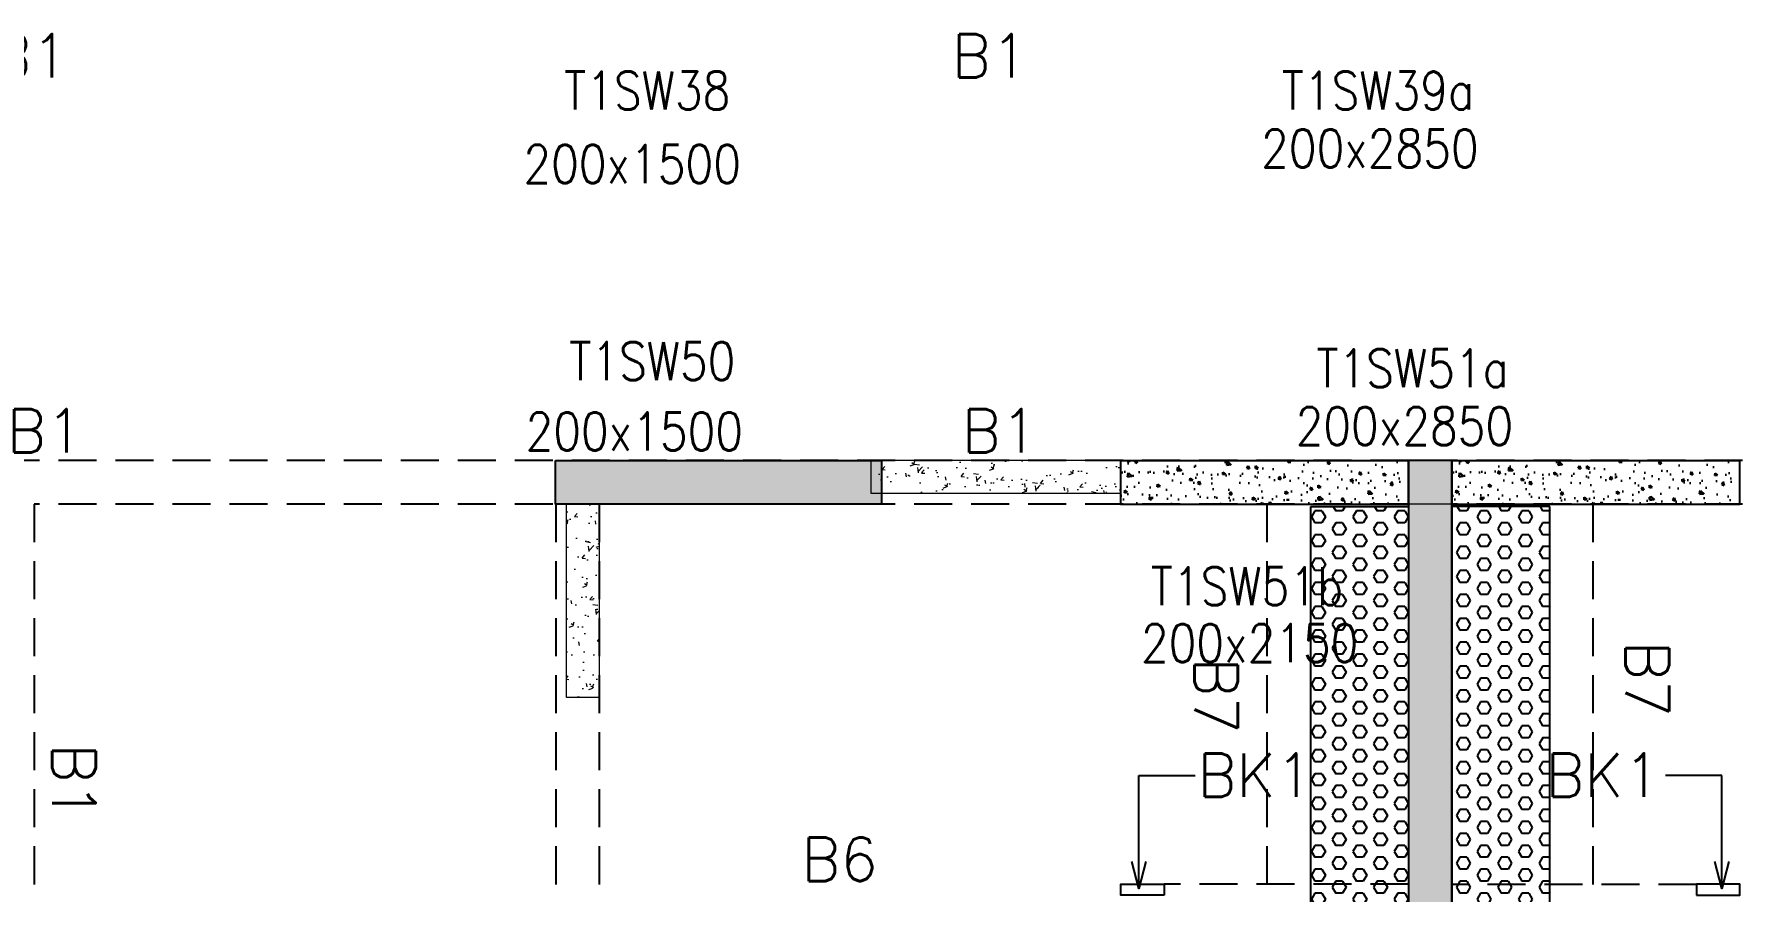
# Model space of a CAD drawing. Header units: millimetres. Extents: x 1078357 to 2594950, y -4969473 to -4636555.
# Drawn here: x 2080410 to 2088260, y -4667844 to -4663897 of the extents above; entities that cross this region are included whole.
import ezdxf

# ---------------------------------------------------------------- set-up
doc = ezdxf.new("R2010")
doc.units = ezdxf.units.MM
doc.linetypes.add('CENTER', pattern=[2, 1.25, -0.25, 0.25, -0.25])
doc.linetypes.add('HIDDEN', pattern=[0.375, 0.25, -0.125])
doc.layers.get('0').update_dxf_attribs({"lineweight": 0})
for name, color, linetype, lineweight in [('A-_ANOTDIMA_D-', 6, 'Continuous', 13), ('COL. NO.', 30, 'Continuous', 25), ('COL. SIZE', 7, 'Continuous', 25), ('RCC UPSTAND', 43, 'Continuous', 30), ('S-NON STR RCC WALL', 8, 'Continuous', 0)]:
    doc.layers.add(name, color=color, linetype=linetype, lineweight=lineweight)
for name, color, linetype in [('B-200x325', 201, 'HIDDEN'), ('B-200x375', 41, 'HIDDEN'), ('B-200x650', 241, 'HIDDEN'), ('BK1-200x650', 241, 'HIDDEN'), ('NON STR. RCC WALL', 6, 'Continuous'), ('S-COLUMN_SHEAR WALL', 1, 'Continuous'), ('SLAB FOLD', 8, 'Continuous')]:
    doc.layers.add(name, color=color, linetype=linetype)
doc.styles.add('Roman', font='romans')
doc.styles.add('ROMANS', font='romans.shx', dxfattribs={"width": 0.85})
doc.dimstyles.new('HARESH', dxfattribs={"dimtxt": 150, "dimasz": 75, "dimexe": 0, "dimexo": 0, "dimgap": 25, "dimtad": 1, "dimdec": 0, "dimdsep": 46, "dimtxsty": 'Roman', "dimblk": 'OBLIQUE', "dimcen": 225, "dimdle": 25, "dimclrd": 2, "dimclre": 2, "dimclrt": 7, "dimadec": 8, "dimazin": 1, "dimtfac": 1, "dimtdec": 0, "dimtmove": 0, "dimatfit": 0, "dimfxl": 1, "dimlwd": -1, "dimlwe": -1, "dimarcsym": 0})
pattern_1 = [(180, (954385.375, 209114.72), (-7e-15, -54.99261315), [31.75, -63.5]), (300, (954385.375, 209114.72), (47.625, 27.4963066), [31.75, -63.5]), (240, (954353.625, 209114.72), (47.625, -27.4963066), [31.75, -63.5])]

# ---------------------------------------------------------------- blocks, each defined once
blk = doc.blocks.new('_Oblique')
at = {"color": 0, "linetype": 'ByBlock', "lineweight": -2}
blk.add_line((-0.5, -0.5), (0.5, 0.5), dxfattribs=at)
blk = doc.blocks.new('G$CD63B60BD')
at = {"layer": 'COL. NO.', "linetype": 'Continuous', "style": 'ROMANS', "width": 0.85}
for s, p in [('T1SW38', (33939.5, 8565.4, -320.4)), ('T1SW39a', (37241.6, 8565.4, -320.4)), ('T1SW50', (33962.8, 7320.5, -320.4)), ('T1SW51a', (37400.7, 7287.4, -320.4)), ('T1SW51b', (36639.3, 6284.2, -320.4))]:
    blk.add_text(s, height=175, dxfattribs=at).set_placement(p)
at = {"layer": 'COL. SIZE', "linetype": 'Continuous', "style": 'ROMANS', "width": 0.85}
for s, p in [('200x1500', (33751.9, 8227.7, -320.4)), ('200x2850', (37146.7, 8299.7, -320.4)), ('200x1500', (33761.6, 6997, -320.4)), ('200x2850', (37305.9, 7021.7, -320.4)), ('200x2150', (36593.6, 6022.6, -320.4))]:
    blk.add_text(s, height=175, dxfattribs=at).set_placement(p)

msp = doc.modelspace()

# ---------------------------------------------------------------- hatches: boundary and pattern name
at = {"layer": 'RCC UPSTAND'}
h = msp.add_hatch(dxfattribs=at)
h.set_pattern_fill('AR-CONC', color=8, scale=20, angle=270)
h.set_pattern_definition([(320, (5297330.8, -2129216.87), (-12.550427, -143.4520365), [15, -165]), (265, (5297330.8, -2129216.87), (150.438427, 27.7502667), [12, -132]), (10.4514445, (5297329.76, -2129228.83), (137.887998, -115.7017693), [12.7480384, -140.2284224]), (316.1842, (5297370.8, -2129216.87), (-33.103856, -213.448266), [22.5, -247.5]), (6.6356355, (5297368.05, -2129234.66), (194.82372, -186.932389), [19.122068, -210.342752]), (261.184164, (5297370.8, -2129216.87), (194.82372, -186.932389), [18, -198]), (291, (5297360.8, -2129236.87), (-80.523778, -119.3814104), [15, -165]), (236, (5297360.8, -2129236.87), (145.030009, -48.6630664), [12, -132]), (341.4514447, (5297354.1, -2129246.82), (64.5062306, -168.0444753), [12.748038, -140.2284224]), (307.5, (5297330.804, -2129216.87), (66.57877077, -2.43197106), [0, -130.4, 0, -134, 0, -132.5]), (277.5, (5297330.804, -2129216.87), (78.8823424, -52.6139075), [0, -76.4, 0, -127.4, 0, -50.5]), (237.5, (5297330.804, -2129172.27), (-4.51097435, -106.7644872), [0, -50, 0, -156, 0, -207]), (227.5, (5297330.8, -2129152.27), (20.0209965, -116.6372339), [0, -65, 0, -103.6, 0, -147])])
h.paths.add_polyline_path([(2086734.9, -4665860.1), (2085409.9, -4665859.8), (2085409.9, -4666059.3), (2086734.9, -4666059.5)])
h = msp.add_hatch(dxfattribs=at)
h.set_pattern_fill('AR-CONC', color=8, scale=20, angle=270)
h.set_pattern_definition([(320, (5298855.8, -2129216.87), (-12.550427, -143.4520365), [15, -165]), (265, (5298855.8, -2129216.87), (150.438427, 27.7502667), [12, -132]), (10.4514445, (5298854.76, -2129228.83), (137.887998, -115.7017693), [12.7480384, -140.2284224]), (316.1842, (5298895.8, -2129216.87), (-33.103856, -213.448266), [22.5, -247.5]), (6.6356355, (5298893.05, -2129234.66), (194.82372, -186.932389), [19.122068, -210.342752]), (261.184164, (5298895.8, -2129216.87), (194.82372, -186.932389), [18, -198]), (291, (5298885.8, -2129236.87), (-80.523778, -119.3814104), [15, -165]), (236, (5298885.8, -2129236.87), (145.030009, -48.6630664), [12, -132]), (341.4514447, (5298879.1, -2129246.82), (64.5062306, -168.0444753), [12.748038, -140.2284224]), (307.5, (5298855.804, -2129216.87), (66.57877077, -2.43197106), [0, -130.4, 0, -134, 0, -132.5]), (277.5, (5298855.804, -2129216.87), (78.8823424, -52.6139075), [0, -76.4, 0, -127.4, 0, -50.5]), (237.5, (5298855.804, -2129172.27), (-4.51097435, -106.7644872), [0, -50, 0, -156, 0, -207]), (227.5, (5298855.8, -2129152.27), (20.0209965, -116.6372339), [0, -65, 0, -103.6, 0, -147])])
h.paths.add_polyline_path([(2088259.9, -4665860.1), (2086934.9, -4665859.8), (2086934.9, -4666059.3), (2088259.9, -4666059.5)])
at = {"layer": 'S-COLUMN_SHEAR WALL', "lineweight": 25}
h = msp.add_hatch(color=1, dxfattribs=at)
h.dxf.hatch_style = 1
h.paths.add_polyline_path([(2082809.9, -4665859.5), (2084309.9, -4665859.5), (2084309.9, -4666059.5), (2082809.9, -4666059.5)])
h = msp.add_hatch(color=1, dxfattribs=at)
h.dxf.hatch_style = 1
h.paths.add_polyline_path([(2086734.9, -4668009.5), (2086934.9, -4668009.5), (2086934.9, -4665859.5), (2086734.9, -4665859.5)])
at = {"layer": 'S-NON STR RCC WALL'}
h = msp.add_hatch(dxfattribs=at)
h.set_pattern_fill('AR-CONC', color=256)
h.set_pattern_definition([(50, (-4290485.55, 23160377.68), (182.184669, -15.9390855), [19.05, -209.55]), (355, (-4290485.55, 23160377.68), (-35.2434214, 191.0568452), [15.24, -167.6405842]), (100.4514447, (-4290470.37, 23160376.35), (146.9412471, 175.1177519), [16.1900088, -178.0902446]), (46.1842, (-4290485.55, 23160428.48), (271.0790409, -42.042328), [28.575, -314.325]), (96.6355576, (-4290462.96, 23160424.97), (237.404134, 247.4261246), [24.2850231, -267.1356082]), (351.1841512, (-4290485.55, 23160428.48), (237.404134, 247.4261246), [22.859967, -251.459732]), (21, (-4290460.15, 23160415.78), (151.6143913, -102.2651982), [19.05, -209.55]), (326, (-4290460.15, 23160415.78), (61.8020283, 184.1879661), [15.24, -167.64]), (71.451445, (-4290447.52, 23160407.26), (213.4164193, 81.9227689), [16.1900088, -178.0899376]), (37.5, (-4290485.55, 23160377.68), (3.08860325, 84.55503887), [0, -165.608, 0, -170.18, 0, -168.275]), (7.5, (-4290485.55, 23160377.68), (66.8196625, 100.18057482), [0, -97.028, 0, -161.798, 0, -64.135]), (327.5, (-4290542.194, 23160377.68), (135.59059517, -5.728744), [0, -63.5, 0, -198.12, 0, -262.89]), (317.5, (-4290567.59, 23160377.68), (148.1291814, 25.42649103), [0, -82.55, 0, -131.572, 0, -186.69])])
h.paths.add_polyline_path([(2085410.3, -4665859.4), (2084260.3, -4665859.5), (2084260.3, -4666009.5), (2085410.3, -4666009.5)])
h = msp.add_hatch(dxfattribs=at)
h.set_pattern_fill('AR-CONC', color=256, angle=180)
h.set_pattern_definition([(50, (-5368675.01, 27841106.84), (182.184669, -15.93908554), [19.05, -209.55]), (355, (-5368675.01, 27841106.84), (-35.2434214, 191.0568452), [15.24, -167.6405842]), (100.4514447, (-5368659.83, 27841105.5), (146.9412471, 175.1177519), [16.1900088, -178.0902446]), (46.1842, (-5368675.01, 27841157.64), (271.0790409, -42.042328), [28.575, -314.325]), (96.6355576, (-5368652.42, 27841154.13), (237.404134, 247.4261246), [24.2850231, -267.1356082]), (351.1841512, (-5368675, 27841157.64), (237.404134, 247.4261246), [22.859967, -251.459732]), (21, (-5368649.61, 27841144.94), (151.6143913, -102.2651982), [19.05, -209.55]), (326, (-5368649.61, 27841144.94), (61.8020283, 184.1879661), [15.24, -167.64]), (71.451445, (-5368636.98, 27841136.41), (213.4164193, 81.9227689), [16.1900088, -178.0899376]), (37.5, (-5368675.01, 27841106.836), (3.08860325, 84.55503887), [0, -165.608, 0, -170.18, 0, -168.275]), (7.5, (-5368675.01, 27841106.84), (66.8196625, 100.18057482), [0, -97.028, 0, -161.798, 0, -64.135]), (327.5, (-5368731.655, 27841106.836), (135.59059517, -5.72874399), [0, -63.5, 0, -198.12, 0, -262.89]), (317.5, (-5368757.05, 27841106.84), (148.1291814, 25.42649103), [0, -82.55, 0, -131.572, 0, -186.69])])
h.paths.add_polyline_path([(2082860.3, -4666059.5), (2083010.3, -4666059.5), (2083010.3, -4666949.4), (2082860.3, -4666949.4)])
at = {"layer": 'SLAB FOLD', "ltscale": 1000}
h = msp.add_hatch(dxfattribs=at)
h.set_pattern_fill('HEX', color=8, scale=10, angle=180)
h.set_pattern_definition(pattern_1)
h.paths.add_polyline_path([(2086735.1, -4666070.1), (2086285.1, -4666070.1), (2086285.1, -4668009.4), (2086735.1, -4668009.4)])
h = msp.add_hatch(dxfattribs=at)
h.set_pattern_fill('HEX', color=8, scale=10, angle=180)
h.set_pattern_definition(pattern_1)
h.paths.add_polyline_path([(2086935.5, -4666070.1), (2087385.5, -4666070.1), (2087385.5, -4668009.4), (2086935.5, -4668009.4)])

# ---------------------------------------------------------------- linework, layer by layer
at = {"color": 2, "linetype": 'CENTER', "ltscale": 700, "elevation": 0}
msp.add_lwpolyline([(2086734.9, -4668009.4), (2086934.9, -4668009.4), (2086934.9, -4666059.4), (2086734.9, -4666059.4)], close=True, dxfattribs=at)
at = {"layer": 'B-200x375', "ltscale": 700}
for p, q in [((2086085, -4667809.6, 0), (2086085, -4666059.6, 0)), ((2087585.2, -4667809.6, 0), (2087585.2, -4666059.6, 0))]:
    msp.add_line(p, q, dxfattribs=at)
at = {"layer": 'B-200x375', "linetype": 'Continuous', "ltscale": 700}
for p, q in [((2086285, -4667809.6, 0), (2086285, -4666070.2, 0)), ((2087385.2, -4667809.6, 0), (2087385.2, -4666070.2, 0))]:
    msp.add_line(p, q, dxfattribs=at)
at = {"layer": 'B-200x650', "linetype": 'HIDDEN', "ltscale": 700}
for p, q in [((2086734.9, -4665859.5, 0), (2077809.9, -4665859.5, 0)), ((2093260.3, -4665859.5, 0), (2086934.9, -4665859.5, 0)), ((2086734.9, -4666059.5, 0), (2080410.3, -4666059.5, 0)), ((2080410.3, -4666059.5, 0), (2080410.3, -4668309.4, 0)), ((2082810.3, -4666059.5, 0), (2082810.3, -4672509.4, 0)), ((2083010.3, -4666059.5, 0), (2083010.3, -4672509.4, 0)), ((2093260.3, -4666059.5, 0), (2086934.9, -4666059.5, 0)), ((2086735.3, -4667809.4, 0), (2085610.3, -4667809.4, 0)), ((2088060.3, -4667809.5, 0), (2086935.3, -4667809.5, 0))]:
    msp.add_line(p, q, dxfattribs=at)
at = {"layer": 'BK1-200x650', "linetype": 'Continuous', "ltscale": 700, "elevation": 0}
for points in [[(2085610.4, -4667859.5), (2085410.4, -4667859.5), (2085410.4, -4667809.3), (2085610.4, -4667809.3)], [(2088060.4, -4667859.5), (2088260.4, -4667859.5), (2088260.4, -4667809.3), (2088060.4, -4667809.3)]]:
    msp.add_lwpolyline(points, close=True, dxfattribs=at)
at = {"layer": 'NON STR. RCC WALL', "elevation": 0}
for points in [[(2086734.9, -4665860.1), (2085409.9, -4665859.8), (2085409.9, -4666059.3), (2086734.9, -4666059.5)], [(2088259.9, -4665860.1), (2086934.9, -4665859.8), (2086934.9, -4666059.3), (2088259.9, -4666059.5)]]:
    msp.add_lwpolyline(points, close=True, dxfattribs=at)
at = {"layer": 'S-COLUMN_SHEAR WALL', "color": 1, "lineweight": 25, "elevation": 0}
for points in [[(2082809.9, -4665859.5), (2084309.9, -4665859.5), (2084309.9, -4666059.5), (2082809.9, -4666059.5)], [(2086734.9, -4668009.5), (2086934.9, -4668009.5), (2086934.9, -4665859.5), (2086734.9, -4665859.5)]]:
    msp.add_lwpolyline(points, close=True, dxfattribs=at)
at = {"layer": 'S-NON STR RCC WALL', "ltscale": 700, "elevation": 0}
for points in [[(2085410.3, -4665859.4), (2084260.3, -4665859.5), (2084260.3, -4666009.5), (2085410.3, -4666009.5)], [(2082860.3, -4666059.5), (2083010.3, -4666059.5), (2083010.3, -4666949.4), (2082860.3, -4666949.4)]]:
    msp.add_lwpolyline(points, close=True, dxfattribs=at)
at = {"layer": 'SLAB FOLD', "color": 8, "ltscale": 1000, "elevation": 0}
for points in [[(2086285, -4666070.1), (2086735, -4666070.1), (2086735, -4668009.4), (2086285, -4668009.4)], [(2087385.3, -4666070.1), (2086935.1, -4666070.1), (2086935.1, -4668009.4), (2087385.3, -4668009.4)]]:
    msp.add_lwpolyline(points, close=True, dxfattribs=at)

# ---------------------------------------------------------------- block references
at = {"layer": 'A-_ANOTDIMA_D-', "color": 2, "ltscale": 700}
msp.add_blockref('G$CD63B60BD', (2048910, -4672809.5, 0), dxfattribs=at)

# ---------------------------------------------------------------- texts
at = {"layer": 'B-200x325', "linetype": 'Continuous', "ltscale": 700, "style": 'ROMANS'}
msp.add_text('B6', height=200, rotation=359.99945, dxfattribs=at).set_placement((2083940.6, -4667794.3, -2.7))
at = {"layer": 'B-200x375', "linetype": 'Continuous', "ltscale": 700, "style": 'ROMANS'}
for p in [(2087734.2, -4666688.8, -2.7), (2085750.2, -4666765.3, -2.7)]:
    msp.add_text('B7', height=200, rotation=269.99906, dxfattribs=at).set_placement(p)
at = {"layer": 'B-200x650', "linetype": 'HIDDEN', "ltscale": 500, "style": 'ROMANS'}
for rotation, p in [(359.99906, (2080217.9, -4664096.6, -2.7)), (359.99906, (2084633.2, -4664096.6, -2.7)), (0.00094, (2080284.8, -4665822.3, -2.7)), (0.00094, (2084678.8, -4665822.3, -2.7)), (269.99906, (2080493.5, -4667161.4, -2.7))]:
    msp.add_text('B1', height=200, rotation=rotation, dxfattribs=at).set_placement(p)
at = {"layer": 'BK1-200x650', "linetype": 'Continuous', "ltscale": 700, "style": 'ROMANS'}
for rotation, p in [(0.00094, (2085763.5, -4667406.9, -2.7)), (359.99906, (2087364.4, -4667406.8, -2.7))]:
    msp.add_text('BK1', height=200, rotation=rotation, dxfattribs=at).set_placement(p)

# ---------------------------------------------------------------- leaders
at = {"layer": 'BK1-200x650', "linetype": 'Continuous', "ltscale": 700}
for points in [[(2085493.9, -4667829.2, 0), (2085493.9, -4667309.1, 0), (2085752.7, -4667309.1, 0)], [(2088176.8, -4667829.2, 0), (2088176.8, -4667309.1, 0), (2087918, -4667309.1, 0)]]:
    msp.add_leader(points, dimstyle='HARESH', override={"dimasz": 125, "dimgap": 25, "dimtad": 0, "dimldrblk": 'Open30'}, dxfattribs=at)

doc.saveas('drawing.dxf')
